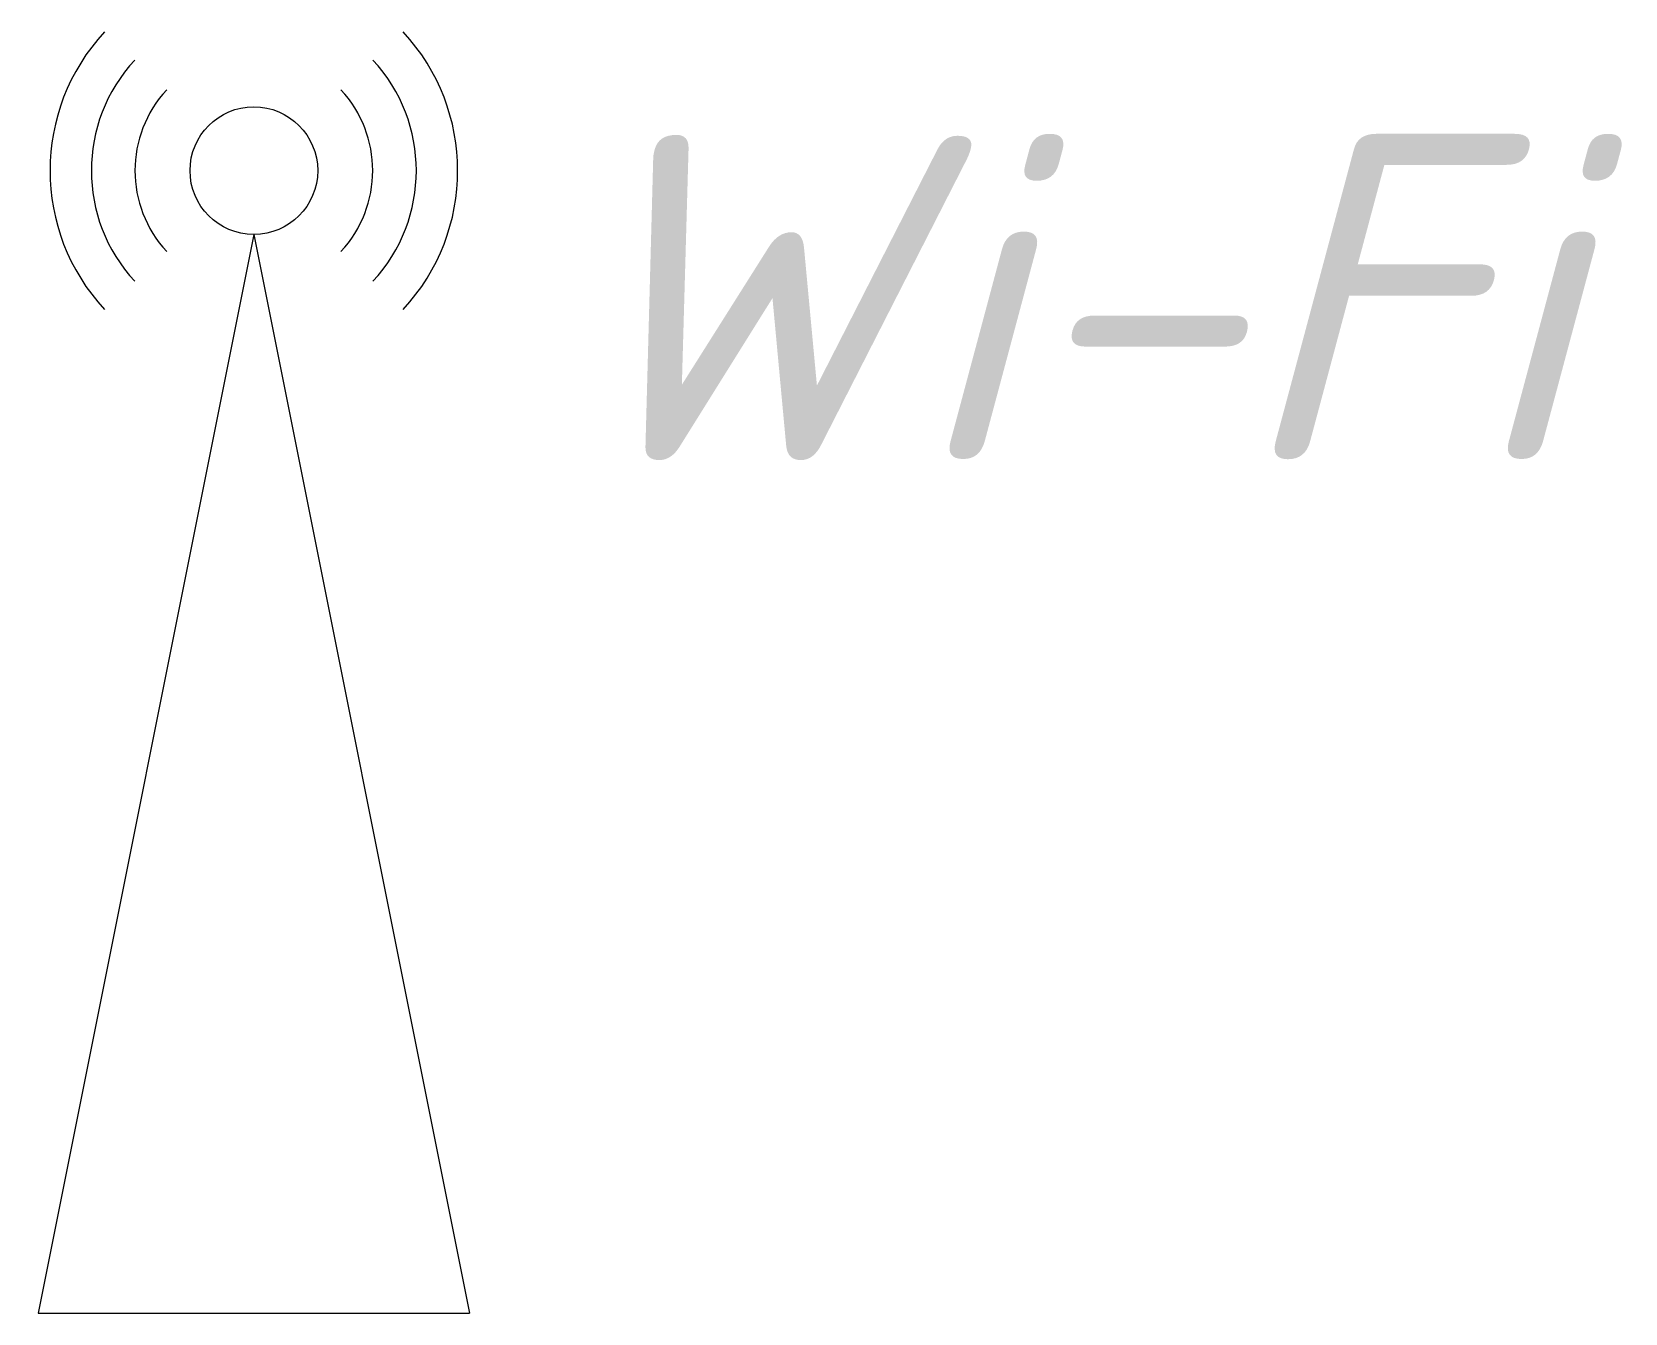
# Model space of a CAD drawing. Header units: millimetres. Extents: x 6978 to 1314263, y -121816 to 20667.
# Drawn here: x 319152 to 319740, y 20194 to 20667 of the extents above; entities that cross this region are included whole.
import ezdxf

# ---------------------------------------------------------------- set-up
doc = ezdxf.new("R2010")
doc.units = ezdxf.units.MM
doc.layers.get('Defpoints').update_dxf_attribs({"lineweight": 50, "true_color": 0xbeff1a})
doc.layers.add('АП_АСУ_ОсновнаяТонкая', color=7, linetype='Continuous', lineweight=25)
doc.styles.add('ISOCPEUR', font='isocpeui.ttf', dxfattribs={"height": 2.5})

# ---------------------------------------------------------------- blocks, each defined once
blk = doc.blocks.new('Wi-Fi')
at = {"layer": 'АП_АСУ_ОсновнаяТонкая', "color": 1, "lineweight": 0, "ltscale": 50}
for p, q in [((0, 497.55), (-99.56, 0)), ((0, 497.55), (99.56, 0)), ((-99.56, 0), (99.56, 0))]:
    blk.add_line(p, q, dxfattribs=at)
blk.add_circle((0, 527), 29.46, dxfattribs=at)
for radius, start, end in [(94.07, 137.12061, 222.87939), (94.07, 317.12061, 42.87939), (75, 137.12061, 222.87939), (75, 317.12061, 42.87939), (54.87, 137.12061, 222.87939), (54.87, 317.12061, 42.87939)]:
    blk.add_arc((0, 527), radius, start, end, dxfattribs=at)
at = {"lineweight": 0, "ltscale": 50, "insert": (135.89, 543.49), "char_height": 150, "attachment_point": 1, "style": 'ISOCPEUR'}
blk.add_mtext_dynamic_manual_height_columns('Wi-Fi', width=289.8872, gutter_width=1250, heights=[0], dxfattribs=at)

msp = doc.modelspace()

# ---------------------------------------------------------------- linework, layer by layer
at = {"layer": 'Defpoints'}
for p in [(0, 0), (0, 0), (0, -11682.24), (0, -11682.24)]:
    msp.add_ray(p, (1, 0), dxfattribs=at)

# ---------------------------------------------------------------- block references
at = {"layer": 'АП_АСУ_ОсновнаяТонкая', "lineweight": 0, "xscale": 0.8, "yscale": 0.8, "zscale": 0.8}
msp.add_blockref('Wi-Fi', (319234.06, 20193.92), dxfattribs=at)

doc.saveas('drawing.dxf')
